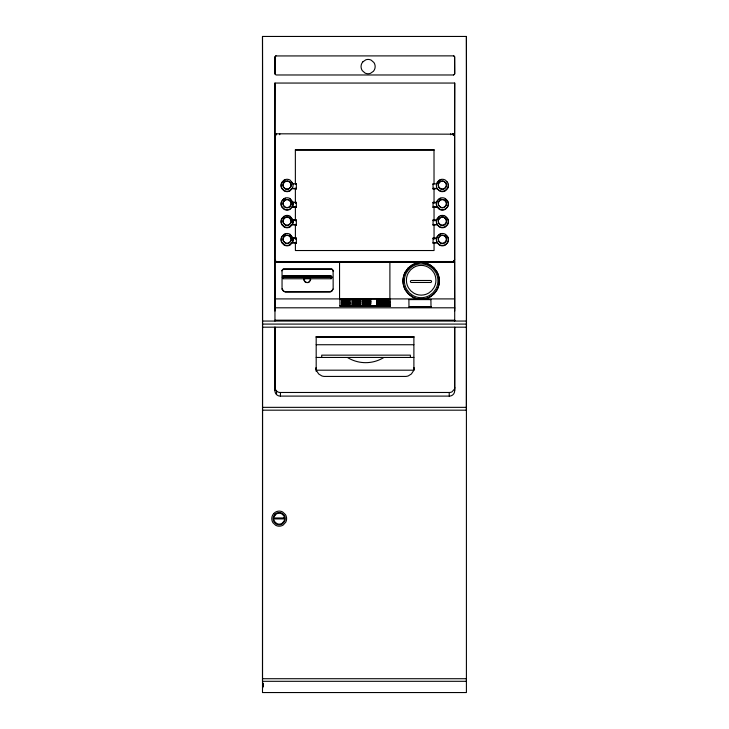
<?xml version="1.0" encoding="UTF-8"?>
<svg xmlns="http://www.w3.org/2000/svg" width="729" height="729" viewBox="0 0 729 729"><rect width="100%" height="100%" fill="white"/><g stroke="black" fill="none" stroke-linecap="round" stroke-linejoin="round"><path stroke-width="1.09" d="M262.549 678.717L466.46 678.717L466.414 681.305L262.504 681.305L262.586 314.554A1214.013 3.381 -90 0 0 262.568 68.499L262.495 36.45L466.405 36.45L466.478 68.499A1214.013 3.381 -90 0 1 466.496 314.554L466.387 410.272M262.64 683.018L262.613 687.01L262.759 683.018M262.75 685.087L262.613 684.048L262.613 687.01L262.668 685.77M262.677 687.966L262.996 683.191M262.704 684.905L262.668 684.048L262.741 684.832M274.86 260.727L274.988 307.948M274.951 390.571L274.961 327.184L274.951 390.571A5.413 5.395 -1.8 0 0 276.501 394.535A5.276 5.258 -1.8 0 0 280.428 396.102L449.21 396.102L449.228 392.484A5.504 5.504 0 0 0 452.007 391.837L454.34 389.277A4.884 4.884 0 0 0 454.705 387.254L454.705 327.184L454.696 390.571A5.349 5.322 -1.8 0 1 449.21 396.129M339.942 306.198L339.942 305.697L390.243 305.697L390.243 306.198L339.942 306.198L339.851 298.808L339.851 299.309M342.867 303.793L342.858 302.881L341.281 302.189L348.69 301.779L350.33 302.335L342.858 302.881M342.84 302.362L342.84 301.396L341.263 300.703L348.672 300.293L350.303 300.849L342.84 301.396M342.821 300.886L342.821 299.929L341.19 299.373L342.803 298.826L342.803 299.409M350.284 304.203L349.145 304.877L342.876 304.895L341.3 303.61L348.717 303.209L350.348 303.756L342.876 304.312M348.726 304.895L348.726 304.312M348.708 303.793L348.708 302.881M348.69 302.362L348.69 301.396M348.672 300.886L348.672 299.929L350.284 299.373L348.653 298.826L348.653 299.409M353.346 299.409L353.346 298.826C347.268 300.558 365.311 300.548 359.197 298.826L359.187 299.409M360.399 303.957C361.648 306.034 354.094 304.33 353.419 304.895L351.834 303.61L359.251 303.209L360.882 303.756L353.419 304.312M353.401 303.793L353.401 302.881L351.815 302.189L359.233 301.779L360.864 302.335L353.401 302.881M353.383 302.362L353.374 301.396L351.797 300.703L359.215 300.293L360.846 300.849L353.374 301.396M353.365 300.886L353.355 299.929M359.269 304.895L359.269 304.312M359.251 303.793L359.251 302.881M359.233 302.362L359.224 301.396M359.215 300.886L359.206 299.929M370.624 303.957C371.863 306.034 364.309 304.33 363.634 304.895L362.058 303.61L369.466 303.209L371.097 303.756L363.634 304.312M363.616 303.793L363.616 302.881L362.04 302.189L369.448 301.779L371.079 302.335L363.616 302.881M363.598 302.362L363.598 301.396L362.012 300.703L369.43 300.293L371.061 300.849L363.598 301.396M363.58 300.886L363.571 299.929L361.939 299.373L363.561 298.826L363.561 299.409M362.769 300.959L361.958 301.432L363.17 301.961L369.448 301.988L369.448 301.396M369.43 300.886L369.421 299.929L371.043 299.373L369.412 298.826L369.412 299.409M369.485 304.895L369.485 304.312M369.466 303.793L369.466 302.881M369.448 302.362L369.448 301.779M377.95 299.409L377.95 298.826C370.587 300.576 394.425 300.567 387.008 298.826L387.008 299.409M388.22 303.957C389.177 306.617 379.28 303.847 378.023 304.895L378.023 304.312C369.038 301.624 408.796 304.986 378.023 304.312M378.005 303.793L378.005 302.881C369.02 300.202 408.778 303.565 378.005 302.881M377.987 302.362L377.987 301.396C369.002 298.717 408.759 302.079 377.987 301.396M377.968 300.886L377.968 299.929M376.583 302.644L376.592 303.191L378.005 303.464L387.063 303.464L387.063 302.881M387.053 302.362L387.044 301.396M387.026 300.886L387.026 299.929M387.081 304.895L387.081 304.312M387.072 303.793L387.072 303.209M390.152 299.309L390.152 298.808L390.243 306.198M408.887 299.528L430.912 299.528L408.887 299.528L408.987 307.073L431.012 306.909L408.987 307.073M413.89 370.186L413.89 336.652L316.186 336.652L316.186 370.186L413.89 370.186L413.89 367.607A8.01 8.01 0 0 1 413.343 371.061L411.356 374.004L408.286 375.909A9.085 9.085 0 0 1 404.668 376.428L325.416 376.428A9.085 9.085 0 0 1 321.799 375.909L318.719 374.004L316.732 371.061A8.01 8.01 0 0 1 316.186 367.607L316.186 370.186A8.803 8.803 0 0 0 316.231 371.435M453.629 74.978L454.686 73.902L454.696 56.917L453.629 55.805M262.75 686.864L262.613 684.048L262.704 685.971L262.695 685.433M262.722 683.629L262.704 686.572L262.695 686.117M262.75 684.631L262.75 684.057L262.668 684.64M262.631 686.9L262.75 686.235M262.695 684.185L262.668 684.759M274.797 134.719L274.951 83.051L454.696 83.051L454.705 99.098A1214.286 3.381 -90 0 1 454.714 283.8L454.705 321.052L454.732 320.186L274.988 320.186L274.961 321.052L274.97 283.8A1214.286 3.381 -90 0 0 274.961 99.098L274.951 83.051M276.501 394.535L276.519 391.008L275.334 389.277A4.884 4.884 0 0 1 274.961 387.254M280.428 396.102L280.446 392.484A5.504 5.504 0 0 1 277.667 391.837L276.519 391.008M454.541 134.719L454.696 83.051M454.696 390.571L454.705 387.254M316.186 336.652L316.186 337.263L413.89 337.263L413.89 336.652M275.024 135.685L275.179 134.555L276.519 133.808L453.812 134.182L454.55 135.521L454.614 259.816C454.249 263.552 451.734 262.877 454.614 259.816M275.161 135.457L275.179 134.555M275.352 134.355L275.334 135.266L276.009 133.926M275.535 135.093L275.553 134.182M275.753 134.947L275.772 134.036M276.245 134.765L276.264 133.854M276.51 134.719L276.519 133.808M274.988 260.335C277.74 262.285 275.033 263.315 274.869 259.816L275.033 134.774M275.225 261.702L275.243 260.791M275.398 261.902L275.416 260.991M275.598 262.076L275.608 261.164M275.817 262.221L275.835 261.31M276.054 262.331L276.072 261.419M276.309 262.404L276.327 261.492M279.745 134.719L279.754 133.808M285.513 179.89A5.896 5.805 0.9 0 0 284.073 180.482L281.886 182.678A6.16 6.069 0.9 0 0 281.886 188.656L284.082 190.852A5.896 5.805 0.9 0 0 290.06 190.852L292.247 188.246A6.16 6.069 0.9 0 0 292.848 183.708L290.06 180.072A5.896 5.805 0.9 0 0 284.082 180.072L281.895 182.268A6.16 6.069 0.9 0 0 281.895 188.246L284.082 190.442A5.896 5.805 0.9 0 0 290.06 190.442L292.247 188.246M281.895 201.158A6.16 6.069 0.9 0 0 281.895 207.145L284.091 209.332A5.896 5.805 0.9 0 0 290.069 209.332L292.256 206.735A6.16 6.069 0.9 0 0 292.858 202.197L290.069 198.561A5.896 5.805 0.9 0 0 284.091 198.561L281.904 200.757A6.16 6.069 0.9 0 0 281.904 206.735L284.091 208.931A5.896 5.805 0.9 0 0 290.069 208.931L292.256 206.735M284.091 216.604L281.904 218.791A6.16 6.069 0.9 0 0 281.904 224.778L284.1 226.965A5.896 5.805 0.9 0 0 290.078 226.965L292.265 224.368A6.16 6.069 0.9 0 0 292.858 219.83L290.078 216.194A5.896 5.805 0.9 0 0 284.1 216.194L281.913 218.381A6.16 6.069 0.9 0 0 281.913 224.368L284.1 226.555A5.896 5.805 0.9 0 0 290.078 226.555L292.265 224.368M292.848 183.708L291.29 181.439M281.913 236.87A6.16 6.069 0.9 0 0 281.913 242.857L284.1 245.044A5.896 5.805 0.9 0 0 290.087 245.044L292.274 242.447A6.16 6.069 0.9 0 0 292.867 237.909L290.087 234.273A5.896 5.805 0.9 0 0 284.11 234.273L281.923 236.469A6.16 6.069 0.9 0 0 281.923 242.447L284.11 244.643A5.896 5.805 0.9 0 0 290.087 244.643L292.274 242.447M292.256 207.145L296.357 207.455L296.366 206.89L292.256 206.89A6.16 6.069 0.9 0 0 292.848 202.352L296.366 202.352L296.357 202.917L292.858 202.197M295.391 220.55L292.867 219.83M292.274 242.857L296.375 243.167L296.384 242.602L292.274 242.602A6.16 6.069 0.9 0 0 292.867 238.064L296.384 238.064L296.375 238.629L292.876 237.909M295.354 149.919L434.01 149.919L295.354 149.919L295.373 184.045M292.247 188.656L296.348 188.966L296.357 188.401L292.247 188.401M296.348 184.428L296.357 183.863L292.839 183.863M296.366 220.55L296.375 219.985L292.858 219.985A6.16 6.069 0.9 0 1 292.265 224.523L296.375 224.523L296.366 225.088L292.265 224.778M448.116 184.118A6.16 6.069 0.9 0 1 447.524 188.656L445.337 190.852A5.896 5.805 0.9 0 1 439.359 190.852L437.163 188.656L433.053 188.966L433.062 188.401L437.172 188.401A6.16 6.069 0.9 0 1 436.571 183.863L433.053 183.863L433.044 184.428M445.337 198.971L447.524 201.158A6.16 6.069 0.9 0 1 447.533 207.145L445.346 209.332A5.896 5.805 0.9 0 1 439.368 209.332L437.172 207.145L433.062 207.455L433.072 206.89L437.181 206.89A6.16 6.069 0.9 0 1 436.58 202.352L433.062 202.352L433.053 202.917L436.58 202.607L437.172 201.158M433.062 220.55L433.072 219.985L436.589 219.985A6.16 6.069 0.9 0 0 437.19 224.523L433.081 224.523L433.072 225.088L437.181 224.778L439.377 226.965A5.896 5.805 0.9 0 0 445.355 226.965L447.542 224.778A6.16 6.069 0.9 0 0 447.533 218.791L445.346 216.604M445.355 234.683L447.542 236.87A6.16 6.069 0.9 0 1 447.551 242.857L445.364 245.044A5.896 5.805 0.9 0 1 439.387 245.044L437.19 242.857L433.081 243.167L433.081 242.602L437.2 242.602A6.16 6.069 0.9 0 1 436.598 238.064L433.081 238.064L433.072 238.629L436.598 238.319L437.19 236.87M434.047 220.55L436.589 220.24L439.368 216.604M436.58 202.607L437.181 200.757L439.368 198.561A5.896 5.805 0.9 0 1 445.346 198.561L447.533 200.757A6.16 6.069 0.9 0 1 447.533 206.735L445.346 208.931A5.896 5.805 0.9 0 1 439.368 208.931L437.181 206.735A6.16 6.069 0.9 0 1 436.58 202.197M436.589 220.24L437.19 218.381L439.377 216.194A5.896 5.805 0.9 0 1 445.355 216.194L447.542 218.381A6.16 6.069 0.9 0 1 447.542 224.368L445.355 226.555A5.896 5.805 0.9 0 1 439.377 226.555L437.19 224.368A6.16 6.069 0.9 0 1 436.589 219.83M437.163 188.656L439.359 190.442A5.896 5.805 0.9 0 0 445.337 190.442L447.524 188.246A6.16 6.069 0.9 0 0 447.524 182.268L445.337 180.072A5.896 5.805 0.9 0 0 439.359 180.072L437.172 182.268L436.571 184.118L439.35 180.482A5.896 5.805 0.9 0 1 440.79 179.89M436.598 238.319L437.2 236.469L439.387 234.273A5.896 5.805 0.9 0 1 445.364 234.273L447.551 236.469A6.16 6.069 0.9 0 1 447.551 242.447L445.364 244.643A5.896 5.805 0.9 0 1 439.387 244.643L437.2 242.447A6.16 6.069 0.9 0 1 436.598 237.909M450.677 134.719L450.686 133.808M452.818 134.719L452.837 133.808M453.083 134.765L453.092 133.854M453.338 134.838L453.347 133.926M453.575 134.947L453.584 134.036M454.422 135.922L454.003 134.355M454.167 135.457L454.176 134.555M454.313 135.685L454.322 134.774M454.495 136.177L454.431 135.011M453.146 262.404L453.156 261.492M453.392 262.331L453.411 261.419M453.638 262.221L453.648 261.31M453.857 262.076L453.866 261.164M454.058 261.902L454.067 260.991M454.231 261.702L454.24 260.791M454.367 261.483L454.495 260.335M333.053 270.596L331.868 268.937L283.335 268.937C281.494 270.468 280.993 272.172 283.326 269.256L331.859 269.256L332.98 270.341M333.117 270.541L333.162 288.93L332.069 290.907L330.574 291.937L285.276 292.028L283.408 291.199L282.041 288.93L283.709 291.135L285.285 291.718L329.936 291.718L331.795 290.889L332.989 289.076M282.424 277.211L331.85 277.211L282.424 277.211L282.588 276.501M331.804 276.965L330.629 275.79L283.645 275.917L331.239 276.109M333.162 271.106L333.153 270.823M389.906 298.908L339.559 298.908M283.034 278.815L282.424 277.33L283.043 275.981M310.408 279.863L310.527 278.852M331.495 276.209L331.804 277.959L331.23 278.815M276.036 55.805L274.942 56.88L274.942 73.866L276.036 74.978L453.638 74.978M274.961 56.744L274.97 74.039M454.559 260.991L454.732 308.349M310.071 280.811C313.552 277.22 301.76 278.113 303.865 279.863M331.804 277.703L330.629 278.751L283.645 278.751L282.469 277.703M308.832 282.251L310.071 280.711M282.779 276.337L283.654 275.79M309.533 281.531L308.012 282.642M341.418 301.159C341.482 303.2 351.989 302.781 349.483 300.959M341.436 302.644C341.5 304.686 352.007 304.266 349.51 302.444M341.464 304.066L341.464 304.622L342.876 304.895M376.547 299.683C376.811 301.724 389.459 301.697 388.156 299.573M376.565 301.159C376.829 303.191 389.477 303.164 388.183 301.041M376.601 304.066L376.611 304.622L378.023 304.895M411.912 265.301L408.185 268.245L405.342 272.063A18.717 18.544 1.2 0 0 405.524 290.352L408.45 294.115L412.24 296.976A17.906 17.742 1.2 0 0 419.448 299.264M413.653 267.443L410.618 269.83L408.295 272.938A15.236 15.09 1.2 0 0 408.45 287.827L410.828 290.88L413.917 293.222A14.571 14.434 1.2 0 0 428.688 293.067L431.723 290.671L434.037 287.572A15.236 15.09 1.2 0 0 433.883 272.682L431.504 269.63L428.424 267.288A14.571 14.434 1.2 0 0 413.653 267.434M282.843 199.919L284.082 198.971M285.057 217.862L283.581 219.347A4.174 4.11 0.9 0 0 283.581 223.402L285.066 224.887A4 3.937 0.9 0 0 289.112 224.887L290.598 223.402A4.174 4.11 0.9 0 0 290.598 219.347L289.112 217.862M282.861 235.631L284.1 234.683A5.896 5.805 0.9 0 1 285.549 234.027M438.12 199.919L439.359 198.971M440.343 217.862L438.858 219.347A4.174 4.11 0.9 0 0 438.858 223.402L440.343 224.887A4 3.937 0.9 0 0 444.398 224.887L445.884 223.156A4.174 4.11 0.9 0 0 445.875 219.101L444.398 217.616A4 3.937 0.9 0 0 440.343 217.616L438.858 219.101A4.174 4.11 0.9 0 0 438.867 223.156L440.343 224.641A4 3.937 0.9 0 0 444.398 224.641L445.237 224.003M438.138 235.631L439.377 234.683A5.896 5.805 0.9 0 1 440.826 234.027M341.655 299.573C340.297 301.697 352.207 301.369 349.464 299.482M352.526 299.482C350.084 301.314 360.591 301.733 360.6 299.683M352.554 300.959C349.865 302.845 361.784 303.164 360.363 301.041M362.75 299.482C360.299 301.314 370.806 301.733 370.824 299.683M352.572 302.444C349.884 304.321 361.803 304.649 360.381 302.526M352.59 303.865L351.843 304.485L353.419 304.895M362.787 302.444C360.099 304.321 372.018 304.649 370.596 302.526M362.805 303.865L362.058 304.485L363.634 304.895M308.021 282.542L305.442 282.251L303.865 279.763M369.448 301.988L371.006 301.578L370.578 301.041M387.063 303.464L388.466 303.191L388.202 302.526M276.573 262.44L274.86 262.449L454.595 262.449L452.882 262.44M275.553 55.942L453.93 55.869M276.583 261.538L452.9 261.538M282.424 277.33L331.85 277.33M274.86 298.908L454.604 298.908M342.821 299.929L348.672 299.929M363.571 299.929L369.421 299.929M274.988 307.802L454.732 307.802M262.586 321.052L466.496 321.052M262.577 324.086L466.487 324.086M262.586 327.184L466.496 327.184M316.176 344.735L413.89 344.735M316.176 357.456L413.89 357.456M280.446 392.484L449.228 392.484M262.568 407.347L466.478 407.347M262.495 410.181L466.46 410.181M262.495 692.55L466.414 692.55L466.405 36.45M307.137 282.679L305.442 282.15L304.203 280.711M444.389 217.862L445.875 219.347A4.174 4.11 0.9 0 1 445.875 223.402M285.048 188.529L283.563 187.043A4.174 4.11 0.9 0 1 283.563 182.988L285.048 181.503A4 3.937 0.9 0 1 289.103 181.503L290.579 182.988A4.174 4.11 0.9 0 1 290.589 187.043L289.103 188.529A4 3.937 0.9 0 1 285.048 188.529M290.06 198.971L292.848 202.607M290.069 216.604L292.858 220.24M290.078 234.683L292.867 238.319M446.567 181.439L447.515 182.678M275.088 261.483L274.897 260.991M454.559 56.415L454.696 73.902M333.062 270.277L333.107 270.86M430.912 299.528L431.012 307.073M454.732 308.604L454.732 311.055M274.988 308.349L274.988 311.055M434.01 149.919L434.028 184.045M434.037 188.228L434.037 203.2M434.037 206.261L434.047 220.914M434.047 224.295L434.056 239.267M434.056 242.32L434.056 250.53L295.4 250.53L295.4 242.32M433.053 183.863L433.053 188.966M433.062 202.352L433.062 207.455M433.072 219.985L433.072 225.088M433.081 238.064L433.081 243.167M389.906 299.1L389.897 262.449L339.55 262.449L339.559 299.1M296.357 183.863L296.348 188.966M296.366 202.352L296.357 207.455M296.375 219.985L296.366 225.088M296.384 238.064L296.375 243.167M295.373 188.228L295.382 203.2M295.382 206.261L295.391 220.914M295.391 224.295L295.4 239.267M282.041 271.106L282.041 288.93M262.604 683.191L262.704 686.636M410.372 357.456L410.372 355.151L321.717 355.151L321.717 357.456M262.495 36.45L262.504 692.55M383.891 357.465A34.573 34.573 0 0 1 347.414 357.465M423.239 299.218A17.906 17.742 1.2 0 0 430.392 296.803L434.119 293.851L436.972 290.042A18.717 18.544 1.2 0 0 436.78 271.753L433.855 267.99L430.064 265.119A17.906 17.742 1.2 0 0 422.866 262.841M412.742 264.837A17.906 17.742 1.2 0 1 419.075 262.877M441.318 217.452A4 3.937 0.9 0 1 443.414 217.452M440.817 215.948A5.896 5.805 0.9 0 1 443.915 215.948M441.3 181.339A4 3.937 0.9 0 0 440.325 181.74L438.84 183.225A4.174 4.11 0.9 0 0 438.84 187.289L440.325 188.765A4 3.937 0.9 0 0 444.38 188.765L445.856 187.289A4.174 4.11 0.9 0 0 445.856 183.225L444.371 181.749A4 3.937 0.9 0 0 442.348 181.193M439.368 198.917A5.896 5.805 0.9 0 1 440.808 198.315M286.041 217.452A4 3.937 0.9 0 1 288.137 217.452M285.54 215.948A5.896 5.805 0.9 0 1 288.629 215.948M286.023 181.339A4 3.937 0.9 0 0 285.048 181.74L283.563 183.225A4.174 4.11 0.9 0 0 283.563 187.289L285.048 188.765A4 3.937 0.9 0 0 289.094 188.765L290.579 187.289A4.174 4.11 0.9 0 0 290.579 183.225L289.094 181.749A4 3.937 0.9 0 0 287.071 181.193M284.091 198.917A5.896 5.805 0.9 0 1 285.531 198.315M362.769 61.91L361.757 63.469A7.272 7.272 0 0 0 362.277 70.622L365.038 73.046A6.944 6.944 0 0 0 370.423 73.365L373.439 71.278L374.451 69.72A7.272 7.272 0 0 0 373.941 62.566L371.179 60.133A6.944 6.944 0 0 0 365.794 59.824L362.769 61.91M274.696 514.574L273.803 515.895A6.233 6.233 0 0 0 274.15 522.037L276.482 524.151A5.96 5.96 0 0 0 282.515 523.805L284.602 521.426A6.233 6.233 0 0 0 284.255 515.285L281.913 513.17A5.96 5.96 0 0 0 275.89 513.526L274.696 514.574M275.197 515.02L274.405 516.205A5.55 5.55 0 0 0 274.715 521.663L276.792 523.55A5.303 5.303 0 0 0 282.159 523.24L284.009 521.126A5.55 5.55 0 0 0 283.699 515.658L281.622 513.772A5.303 5.303 0 0 0 276.255 514.091L275.197 515.02M273.758 513.526L272.628 515.139A7.664 7.664 0 0 0 272.91 522.684L275.735 525.345A7.317 7.317 0 0 0 283.153 525.053L285.768 522.192A7.664 7.664 0 0 0 285.486 514.638L282.67 511.977A7.317 7.317 0 0 0 275.243 512.268L273.749 513.526M408.194 267.99L405.342 271.808A18.717 18.544 1.2 0 0 405.534 290.096L408.459 293.86L412.24 296.73A17.906 17.742 1.2 0 0 430.402 296.548L434.129 293.605L436.972 289.787A18.717 18.544 1.2 0 0 436.789 271.498L433.864 267.734L430.074 264.864A17.906 17.742 1.2 0 0 411.921 265.046L408.194 267.99M409.169 268.955L406.536 272.482A17.314 17.15 1.2 0 0 406.709 289.395L409.406 292.876L412.915 295.527A16.557 16.402 1.2 0 0 429.7 295.363L433.154 292.639L435.787 289.103A17.314 17.15 1.2 0 0 435.614 272.19L432.908 268.719L429.399 266.067A16.557 16.402 1.2 0 0 412.614 266.231L409.169 268.955M284.219 200.63L283.572 201.468A4.174 4.11 0.9 0 0 283.572 205.523L285.057 207.009A4 3.937 0.9 0 0 289.112 207.009L290.598 205.523A4.174 4.11 0.9 0 0 290.589 201.468L289.103 199.992A4 3.937 0.9 0 0 285.057 199.992L284.219 200.63M284.21 200.876L283.572 201.714A4.174 4.11 0.9 0 0 283.572 205.769L285.057 207.255A4 3.937 0.9 0 0 289.103 207.255L290.589 205.769A4.174 4.11 0.9 0 0 290.589 201.714L289.103 200.229A4 3.937 0.9 0 0 285.057 200.229L284.21 200.876M284.228 218.263L283.581 219.101A4.174 4.11 0.9 0 0 283.581 223.156L285.066 224.641A4 3.937 0.9 0 0 289.121 224.641L290.598 223.156A4.174 4.11 0.9 0 0 290.598 219.101L289.112 217.616A4 3.937 0.9 0 0 285.066 217.616L284.228 218.263M284.237 236.342L283.59 237.18A4.174 4.11 0.9 0 0 283.59 241.235L285.075 242.721A4 3.937 0.9 0 0 289.131 242.721L290.607 241.235A4.174 4.11 0.9 0 0 290.607 237.18L289.121 235.704A4 3.937 0.9 0 0 285.075 235.695L284.237 236.342M284.228 236.588L283.59 237.426A4.174 4.11 0.9 0 0 283.59 241.481L285.075 242.967A4 3.937 0.9 0 0 289.121 242.967L290.607 241.481A4.174 4.11 0.9 0 0 290.607 237.426L289.121 235.941A4 3.937 0.9 0 0 285.075 235.941L284.228 236.588M439.487 182.141L438.84 182.988A4.174 4.11 0.9 0 0 438.849 187.043L440.325 188.529A4 3.937 0.9 0 0 444.38 188.529L445.866 187.043A4.174 4.11 0.9 0 0 445.856 182.988L444.38 181.503A4 3.937 0.9 0 0 440.325 181.503L439.487 182.141M439.496 200.63L438.849 201.468A4.174 4.11 0.9 0 0 438.858 205.523L440.334 207.009A4 3.937 0.9 0 0 444.389 207.009L445.875 205.523A4.174 4.11 0.9 0 0 445.866 201.468L444.389 199.992A4 3.937 0.9 0 0 440.334 199.992L439.496 200.63M439.496 200.876L438.849 201.714A4.174 4.11 0.9 0 0 438.849 205.769L440.334 207.255A4 3.937 0.9 0 0 444.389 207.255L445.866 205.769A4.174 4.11 0.9 0 0 445.866 201.714L444.38 200.229A4 3.937 0.9 0 0 440.334 200.229L439.496 200.876M439.514 236.342L438.867 237.18A4.174 4.11 0.9 0 0 438.876 241.235L440.352 242.721A4 3.937 0.9 0 0 444.408 242.721L445.893 241.235A4.174 4.11 0.9 0 0 445.884 237.18L444.408 235.704A4 3.937 0.9 0 0 440.352 235.695L439.514 236.342M439.505 236.588L438.867 237.426A4.174 4.11 0.9 0 0 438.867 241.481L440.352 242.967A4 3.937 0.9 0 0 444.408 242.967L445.884 241.481A4.174 4.11 0.9 0 0 445.884 237.426L444.398 235.941A4 3.937 0.9 0 0 440.352 235.941L439.505 236.588M430.547 280.483L411.411 280.483A1.002 0.993 1.2 0 0 410.427 281.485A1.002 0.993 1.2 0 0 411.411 282.469L430.547 282.478A1.002 0.993 1.2 0 0 431.532 281.485A1.002 0.993 1.2 0 0 430.547 280.492M283.882 517.964L274.906 517.964L274.906 518.902L283.882 518.902L283.882 517.964"/></g></svg>
